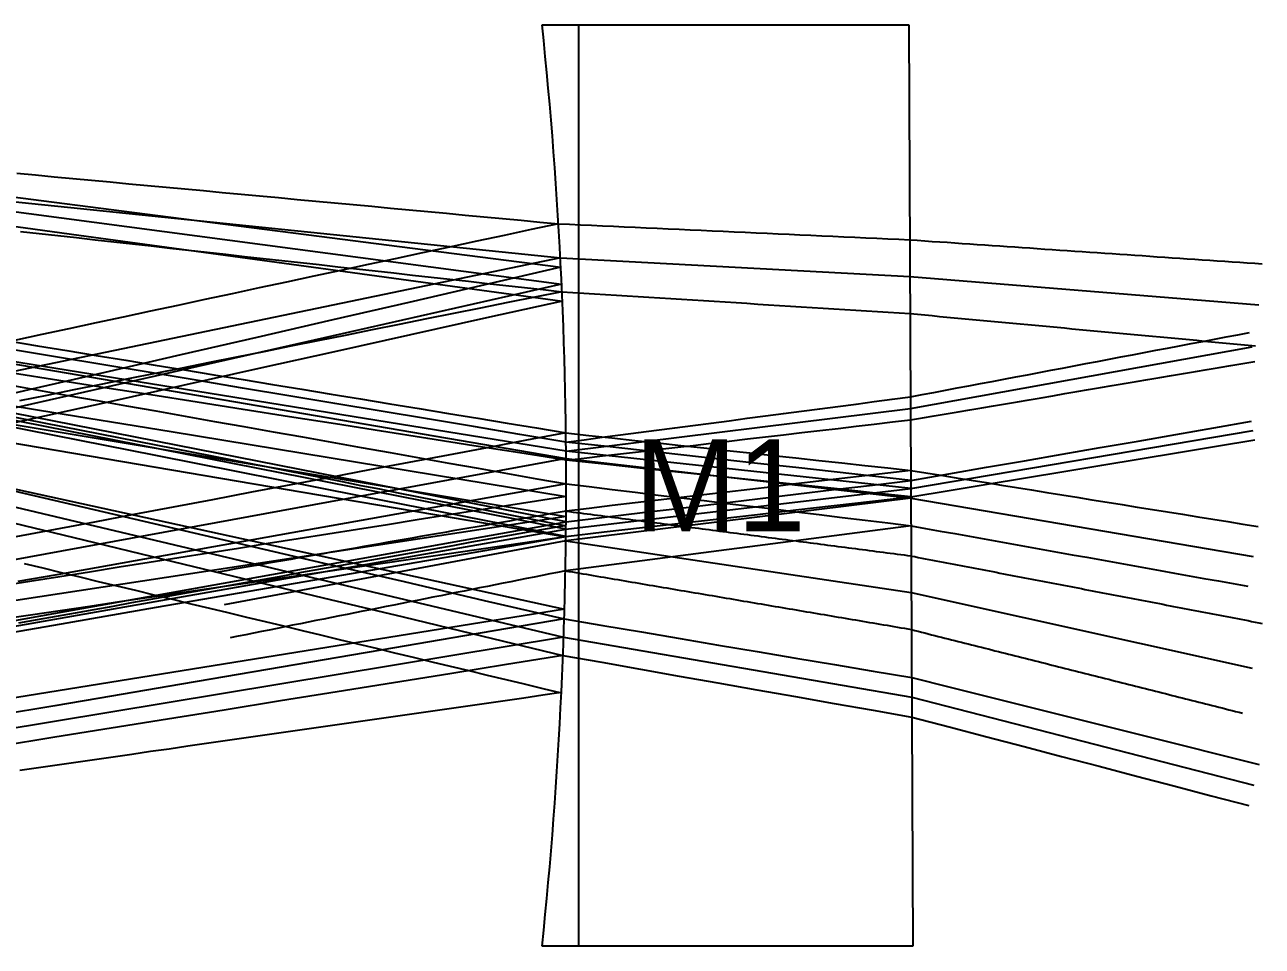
# Model space of a CAD drawing. Header units: millimetres. Extents: x -105 to 689, y -28 to 370.
# Drawn here: x 353.1 to 688.8, y -25 to 225 of the extents above; entities that cross this region are included whole.
import ezdxf

# ---------------------------------------------------------------- set-up
doc = ezdxf.new("R2010")
doc.units = ezdxf.units.MM
for name, color, linetype in [('main_beam', 255, 'Continuous'), ('main_beam_width', 255, 'Continuous'), ('Mirrors', 255, 'Continuous'), ('text', 255, 'Continuous')]:
    doc.layers.add(name, color=color, linetype=linetype)

msp = doc.modelspace()

# ---------------------------------------------------------------- linework, layer by layer
at = {"layer": 'main_beam'}
for p, q in [((-3.86, 221.25), (498.76, 154.61)), ((-3.06, 213.14), (498.41, 161.79)), ((-1.18, 193.21), (499.98, 107.35)), ((499.96, 109.3), (-0.94, 190.54)), ((499.94, 88.15), (-0.59, 186.64)), ((0.25, 177.18), (499.29, 58.81)), ((0.37, 175.78), (499.53, 66.42)), ((0.44, 174.98), (499.97, 91.55)), ((498.41, 161.79), (4.88, 59.14)), ((498.41, 161.79), (593.22, 156.65)), ((498.76, 154.61), (4.29, 42.55)), ((593.22, 156.65), (687.87, 149.01)), ((593.38, 120.91), (686.03, 137.56)), ((499.96, 109.3), (593.38, 120.91)), ((593.48, 99.14), (686.33, 114.88)), ((593.48, 99.14), (499.96, 109.3)), ((499.98, 107.35), (-0.09, 15.36)), ((499.98, 107.35), (593.49, 96.57)), ((499.94, 88.15), (593.48, 99.14)), ((593.49, 96.57), (499.91, 84.95)), ((593.49, 96.57), (686.28, 80.75)), ((499.97, 91.55), (-0.69, 15.16)), ((0, 0), (499.94, 88.15)), ((499.91, 84.95), (407.22, 67.57)), ((499.91, 84.95), (593.6, 70.93)), ((593.6, 70.93), (686.09, 50.4)), ((499.53, 66.42), (-4.97, -14.85)), ((499.29, 58.81), (-6.7, -25.04)), ((499.29, 58.81), (593.72, 42.52)), ((593.72, 42.52), (686.54, 18.71))]:
    msp.add_line(p, q, dxfattribs=at)
at = {"layer": 'main_beam_width'}
for points in [[(-4.12, 223.91), (17.73, 221.09), (39.59, 218.28), (61.44, 215.46), (83.3, 212.65), (105.15, 209.83), (127.01, 207.02), (148.86, 204.2), (170.72, 201.39), (192.57, 198.57), (214.43, 195.76), (236.28, 192.94), (258.14, 190.13), (279.99, 187.32), (301.85, 184.5), (323.7, 181.69), (345.56, 178.87), (367.41, 176.06), (389.27, 173.25), (411.12, 170.43), (432.98, 167.62), (454.83, 164.81), (476.68, 161.99), (498.54, 159.18)], [(-3.59, 218.59), (18.26, 215.61), (40.11, 212.63), (61.96, 209.65), (83.81, 206.67), (105.66, 203.69), (127.51, 200.71), (149.36, 197.73), (171.21, 194.75), (193.06, 191.77), (214.91, 188.79), (236.76, 185.81), (258.61, 182.83), (280.46, 179.85), (302.31, 176.87), (324.16, 173.89), (346.01, 170.9), (367.86, 167.92), (389.71, 164.94), (411.56, 161.96), (433.41, 158.98), (455.26, 156), (477.11, 153.02), (498.96, 150.03)], [(499.96, 90.13), (444.32, 101.06), (388.68, 112), (333.04, 122.94), (277.4, 133.88), (221.77, 144.83), (166.13, 155.79), (110.5, 166.75), (54.86, 177.71), (-0.77, 188.67)], [(351.02, 184.71), (356.08, 184.24), (361.15, 183.77), (366.21, 183.29), (371.28, 182.82), (376.34, 182.35), (381.41, 181.87), (386.47, 181.4), (391.54, 180.93), (396.6, 180.46), (401.67, 179.98), (406.73, 179.51), (411.8, 179.04), (416.86, 178.56), (421.93, 178.09), (426.99, 177.62), (432.06, 177.15), (437.12, 176.67), (442.19, 176.2), (447.25, 175.73), (452.31, 175.25), (457.38, 174.78), (462.44, 174.31), (467.51, 173.84), (472.57, 173.36), (477.64, 172.89), (482.7, 172.42), (487.77, 171.95), (492.83, 171.47), (497.9, 171)], [(499.92, 86.18), (444.33, 97.13), (388.74, 108.08), (333.15, 119.02), (277.56, 129.96), (221.97, 140.9), (166.38, 151.83), (110.78, 162.76), (55.19, 173.68), (-0.41, 184.6)], [(-0.02, 180.25), (21.69, 175.18), (43.41, 170.12), (65.13, 165.05), (86.84, 159.99), (108.56, 154.92), (130.27, 149.86), (151.99, 144.79), (173.71, 139.73), (195.42, 134.66), (217.14, 129.6), (238.86, 124.53), (260.57, 119.47), (282.29, 114.4), (304, 109.34), (325.72, 104.27), (347.44, 99.21), (369.15, 94.14), (390.87, 89.08), (412.59, 84.01), (434.3, 78.95), (456.02, 73.89), (477.74, 68.82), (499.45, 63.76)], [(0.09, 179.01), (35.79, 173.16), (71.5, 167.3), (107.21, 161.44), (142.92, 155.59), (178.62, 149.73), (214.33, 143.88), (250.04, 138.02), (285.75, 132.17), (321.46, 126.31), (357.16, 120.45), (392.87, 114.6), (428.58, 108.74), (464.29, 102.89), (500, 97.03)], [(0.51, 174.09), (22.19, 168.87), (43.87, 163.64), (65.55, 158.41), (87.23, 153.19), (108.9, 147.96), (130.58, 142.73), (152.26, 137.5), (173.94, 132.28), (195.62, 127.05), (217.3, 121.82), (238.97, 116.59), (260.65, 111.36), (282.33, 106.14), (304.01, 100.91), (325.69, 95.68), (347.37, 90.45), (369.04, 85.22), (390.72, 79.99), (412.4, 74.77), (434.08, 69.54), (455.76, 64.31), (477.43, 59.08), (499.11, 53.85)], [(0.78, 170.95), (36.43, 164.89), (72.09, 158.82), (107.74, 152.76), (143.39, 146.7), (179.04, 140.64), (214.7, 134.57), (250.35, 128.51), (286, 122.45), (321.66, 116.39), (357.31, 110.32), (392.96, 104.26), (428.61, 98.2), (464.27, 92.13), (499.92, 86.07)], [(497.9, 171.01), (490.52, 169.43), (483.14, 167.84), (475.77, 166.26), (468.39, 164.68), (461.02, 163.09), (453.64, 161.51), (446.26, 159.92), (438.89, 158.34), (431.51, 156.76), (424.13, 155.17), (416.76, 153.59), (409.38, 152.01), (402, 150.42), (394.63, 148.84), (387.25, 147.26), (379.88, 145.67), (372.5, 144.09), (365.12, 142.5), (357.75, 140.92), (350.37, 139.34)], [(351.96, 168.93), (357.02, 168.37), (362.09, 167.8), (367.15, 167.24), (372.22, 166.67), (377.28, 166.11), (382.35, 165.54), (387.41, 164.98), (392.48, 164.41), (397.54, 163.85), (402.61, 163.29), (407.67, 162.72), (412.74, 162.16), (417.81, 161.59), (422.87, 161.03), (427.94, 160.46), (433, 159.9), (438.07, 159.33), (443.13, 158.77), (448.2, 158.2), (453.26, 157.64), (458.33, 157.07), (463.39, 156.51), (468.46, 155.95), (473.52, 155.38), (478.59, 154.82), (483.65, 154.25), (488.72, 153.69), (493.78, 153.12), (498.85, 152.56)], [(497.9, 171), (500.88, 170.87), (503.85, 170.73), (506.83, 170.59), (509.81, 170.46), (512.79, 170.32), (515.76, 170.19), (518.74, 170.05), (521.72, 169.92), (524.7, 169.78), (527.67, 169.64), (530.65, 169.51), (533.63, 169.37), (536.61, 169.24), (539.58, 169.1), (542.56, 168.96), (545.54, 168.83), (548.52, 168.69), (551.49, 168.56), (554.47, 168.42), (557.45, 168.28), (560.43, 168.15), (563.4, 168.01), (566.38, 167.88), (569.36, 167.74), (572.34, 167.61), (575.32, 167.47), (578.29, 167.33), (581.27, 167.2), (584.25, 167.06), (587.23, 166.93), (590.2, 166.79), (593.18, 166.65)], [(593.18, 166.65), (595.21, 166.51), (597.25, 166.37), (599.28, 166.23), (601.32, 166.09), (603.35, 165.96), (605.38, 165.82), (607.42, 165.68), (609.45, 165.54), (611.49, 165.4), (613.52, 165.26), (615.55, 165.12), (617.59, 164.98), (619.62, 164.85), (621.65, 164.71), (623.69, 164.57), (625.72, 164.43), (627.76, 164.29), (629.79, 164.15), (631.82, 164.01), (633.86, 163.87), (635.89, 163.74), (637.92, 163.6), (639.96, 163.46), (641.99, 163.32), (644.03, 163.18), (646.06, 163.04), (648.09, 162.9), (650.13, 162.76), (652.16, 162.63), (654.2, 162.49), (656.23, 162.35), (658.26, 162.21), (660.3, 162.07), (662.33, 161.93), (664.36, 161.79), (666.4, 161.65), (668.43, 161.52), (670.47, 161.38), (672.5, 161.24), (674.53, 161.1), (676.57, 160.96), (678.6, 160.82), (680.64, 160.68), (682.67, 160.54), (684.7, 160.4), (686.74, 160.27), (688.77, 160.13)], [(498.54, 159.18), (477.92, 154.43), (457.3, 149.67), (436.69, 144.92), (416.07, 140.16), (395.45, 135.41), (374.83, 130.65), (354.22, 125.9), (333.6, 121.14)], [(498.85, 152.57), (491.49, 151.09), (484.14, 149.61), (476.78, 148.13), (469.43, 146.65), (462.07, 145.17), (454.72, 143.69), (447.36, 142.21), (440.01, 140.72), (432.66, 139.24), (425.3, 137.76), (417.95, 136.28), (410.59, 134.8), (403.24, 133.32), (395.88, 131.84), (388.53, 130.36), (381.17, 128.88), (373.82, 127.4), (366.46, 125.92), (359.11, 124.44), (351.75, 122.96)], [(498.85, 152.56), (501.8, 152.38), (504.75, 152.19), (507.7, 152), (510.65, 151.82), (513.6, 151.63), (516.55, 151.45), (519.5, 151.26), (522.45, 151.08), (525.4, 150.89), (528.35, 150.71), (531.31, 150.52), (534.26, 150.34), (537.21, 150.15), (540.16, 149.97), (543.11, 149.78), (546.06, 149.59), (549.01, 149.41), (551.96, 149.22), (554.91, 149.04), (557.86, 148.85), (560.81, 148.67), (563.76, 148.48), (566.71, 148.3), (569.66, 148.11), (572.61, 147.93), (575.56, 147.74), (578.52, 147.56), (581.47, 147.37), (584.42, 147.19), (587.37, 147), (590.32, 146.81), (593.27, 146.63)], [(498.96, 150.04), (478.37, 145.45), (457.78, 140.87), (437.19, 136.29), (416.61, 131.7), (396.02, 127.12), (375.43, 122.54), (354.84, 117.95), (334.26, 113.37)], [(593.27, 146.62), (595.26, 146.44), (597.26, 146.25), (599.25, 146.07), (601.24, 145.88), (603.24, 145.69), (605.23, 145.51), (607.22, 145.32), (609.22, 145.14), (611.21, 144.95), (613.21, 144.76), (615.2, 144.58), (617.19, 144.39), (619.19, 144.21), (621.18, 144.02), (623.17, 143.83), (625.17, 143.65), (627.16, 143.46), (629.16, 143.28), (631.15, 143.09), (633.14, 142.9), (635.14, 142.72), (637.13, 142.53), (639.12, 142.35), (641.12, 142.16), (643.11, 141.97), (645.11, 141.79), (647.1, 141.6), (649.09, 141.42), (651.09, 141.23), (653.08, 141.04), (655.07, 140.86), (657.07, 140.67), (659.06, 140.49), (661.06, 140.3), (663.05, 140.11), (665.04, 139.93), (667.04, 139.74), (669.03, 139.56), (671.02, 139.37), (673.02, 139.18), (675.01, 139), (677.01, 138.81), (679, 138.63), (680.99, 138.44), (682.99, 138.25), (684.98, 138.07), (686.97, 137.88)], [(593.37, 124.03), (596.54, 124.63), (599.71, 125.23), (602.88, 125.83), (606.05, 126.44), (609.22, 127.04), (612.39, 127.64), (615.56, 128.24), (618.73, 128.85), (621.91, 129.45), (625.08, 130.05), (628.25, 130.65), (631.42, 131.26), (634.59, 131.86), (637.76, 132.46), (640.93, 133.06), (644.1, 133.67), (647.27, 134.27), (650.44, 134.87), (653.61, 135.47), (656.79, 136.08), (659.96, 136.68), (663.13, 137.28), (666.3, 137.88), (669.47, 138.49), (672.64, 139.09), (675.81, 139.69), (678.98, 140.3), (682.15, 140.9), (685.32, 141.5)], [(348.69, 139.22), (356.65, 137.91), (364.6, 136.59), (372.56, 135.28), (380.52, 133.97), (388.48, 132.65), (396.44, 131.34), (404.4, 130.03), (412.36, 128.72), (420.32, 127.4), (428.28, 126.09), (436.24, 124.78), (444.2, 123.46), (452.16, 122.15), (460.12, 120.84), (468.08, 119.53), (476.04, 118.21), (484, 116.9), (491.96, 115.59), (499.92, 114.27)], [(499.94, 111.77), (487.41, 113.86), (474.87, 115.96), (462.34, 118.05), (449.81, 120.15), (437.27, 122.24), (424.74, 124.34), (412.21, 126.43), (399.67, 128.53), (387.14, 130.62), (374.61, 132.72), (362.07, 134.82), (349.54, 136.91)], [(593.39, 117.81), (596.61, 118.35), (599.83, 118.9), (603.05, 119.44), (606.27, 119.99), (609.49, 120.53), (612.71, 121.08), (615.93, 121.63), (619.14, 122.17), (622.36, 122.72), (625.58, 123.26), (628.8, 123.81), (632.02, 124.35), (635.24, 124.9), (638.46, 125.45), (641.68, 125.99), (644.89, 126.54), (648.11, 127.08), (651.33, 127.63), (654.55, 128.17), (657.77, 128.72), (660.99, 129.26), (664.21, 129.81), (667.43, 130.36), (670.64, 130.9), (673.86, 131.45), (677.08, 131.99), (680.3, 132.54), (683.52, 133.08), (686.74, 133.63)], [(499.98, 106.83), (487.47, 108.8), (474.96, 110.77), (462.45, 112.73), (449.93, 114.7), (437.42, 116.67), (424.91, 118.64), (412.4, 120.6), (399.89, 122.57), (387.38, 124.54), (374.87, 126.5), (362.35, 128.47), (349.84, 130.44)], [(348.95, 127.26), (356.9, 125.85), (364.85, 124.44), (372.8, 123.02), (380.75, 121.61), (388.7, 120.2), (396.65, 118.79), (404.6, 117.37), (412.55, 115.96), (420.5, 114.55), (428.45, 113.14), (436.4, 111.72), (444.35, 110.31), (452.3, 108.9), (460.25, 107.48), (468.2, 106.07), (476.15, 104.66), (484.1, 103.25), (492.05, 101.83), (500, 100.42)], [(499.94, 111.77), (504.86, 112.41), (509.78, 113.06), (514.69, 113.7), (519.61, 114.35), (524.53, 114.99), (529.44, 115.64), (534.36, 116.28), (539.28, 116.93), (544.2, 117.57), (549.11, 118.22), (554.03, 118.86), (558.95, 119.51), (563.86, 120.15), (568.78, 120.8), (573.7, 121.44), (578.62, 122.09), (583.53, 122.73), (588.45, 123.38), (593.37, 124.02)], [(348.24, 118.98), (353.3, 117.99), (358.35, 116.99), (363.41, 115.99), (368.47, 114.99), (373.52, 113.99), (378.58, 113), (383.64, 112), (388.7, 111), (393.75, 110), (398.81, 109.01), (403.87, 108.01), (408.92, 107.01), (413.98, 106.01), (419.04, 105.01), (424.09, 104.02), (429.15, 103.02), (434.21, 102.02), (439.27, 101.02), (444.32, 100.02), (449.38, 99.03), (454.44, 98.03), (459.49, 97.03), (464.55, 96.03), (469.61, 95.04), (474.66, 94.04), (479.72, 93.04), (484.78, 92.04), (489.84, 91.04), (494.89, 90.05), (499.95, 89.05)], [(499.98, 106.83), (504.9, 107.41), (509.81, 107.99), (514.73, 108.56), (519.65, 109.14), (524.56, 109.72), (529.48, 110.3), (534.4, 110.87), (539.31, 111.45), (544.23, 112.03), (549.15, 112.61), (554.06, 113.18), (558.98, 113.76), (563.9, 114.34), (568.81, 114.92), (573.73, 115.49), (578.64, 116.07), (583.56, 116.65), (588.48, 117.23), (593.39, 117.8)], [(499.92, 114.28), (489.26, 112.26), (478.61, 110.24), (467.95, 108.22), (457.3, 106.2), (446.64, 104.19), (435.99, 102.17), (425.34, 100.15), (414.68, 98.13), (404.03, 96.11), (393.37, 94.09), (382.72, 92.07), (372.06, 90.05), (361.41, 88.03), (350.76, 86.02)], [(499.92, 114.27), (506.15, 113.59), (512.39, 112.91), (518.62, 112.23), (524.86, 111.55), (531.09, 110.87), (537.33, 110.19), (543.57, 109.51), (549.8, 108.83), (556.04, 108.15), (562.27, 107.47), (568.51, 106.79), (574.75, 106.11), (580.98, 105.43), (587.22, 104.75), (593.45, 104.06)], [(593.47, 101.36), (603.74, 103.14), (614.01, 104.92), (624.28, 106.7), (634.55, 108.49), (644.82, 110.27), (655.09, 112.05), (665.36, 113.83), (675.63, 115.62), (685.9, 117.4)], [(593.47, 101.36), (583.07, 102.51), (572.68, 103.67), (562.29, 104.83), (551.9, 105.98), (541.51, 107.14), (531.12, 108.3), (520.73, 109.45), (510.33, 110.61), (499.94, 111.77)], [(593.49, 96.92), (603.85, 98.64), (614.21, 100.36), (624.57, 102.07), (634.94, 103.79), (645.3, 105.51), (655.66, 107.22), (666.03, 108.94), (676.39, 110.65), (686.75, 112.37)], [(593.49, 96.92), (583.1, 98.02), (572.71, 99.13), (562.32, 100.23), (551.93, 101.33), (541.54, 102.43), (531.15, 103.53), (520.76, 104.63), (510.37, 105.73), (499.98, 106.83)], [(593.45, 104.06), (587.22, 103.33), (580.99, 102.59), (574.76, 101.86), (568.53, 101.12), (562.3, 100.39), (556.06, 99.65), (549.83, 98.92), (543.6, 98.18), (537.37, 97.45), (531.14, 96.71), (524.91, 95.98), (518.67, 95.24), (512.44, 94.51), (506.21, 93.77), (499.98, 93.04)], [(593.45, 104.06), (597.55, 103.4), (601.65, 102.74), (605.74, 102.08), (609.84, 101.41), (613.93, 100.75), (618.03, 100.09), (622.12, 99.43), (626.22, 98.77), (630.32, 98.11), (634.41, 97.45), (638.51, 96.79), (642.6, 96.13), (646.7, 95.47), (650.8, 94.8), (654.89, 94.14), (658.99, 93.48), (663.08, 92.82), (667.18, 92.16), (671.27, 91.5), (675.37, 90.84), (679.47, 90.18), (683.56, 89.52), (687.66, 88.86)], [(499.96, 90.13), (510.35, 91.38), (520.74, 92.62), (531.13, 93.87), (541.52, 95.12), (551.91, 96.37), (562.3, 97.61), (572.69, 98.86), (583.08, 100.11), (593.47, 101.36)], [(500, 100.43), (489.38, 98.53), (478.75, 96.64), (468.13, 94.74), (457.5, 92.85), (446.88, 90.95), (436.25, 89.05), (425.63, 87.16), (415, 85.26), (404.38, 83.37), (393.76, 81.47), (383.13, 79.58), (372.51, 77.68), (361.88, 75.78), (351.26, 73.89)], [(500, 100.42), (506.23, 99.67), (512.47, 98.91), (518.7, 98.15), (524.94, 97.39), (531.17, 96.64), (537.41, 95.88), (543.64, 95.12), (549.88, 94.37), (556.11, 93.61), (562.35, 92.85), (568.58, 92.09), (574.82, 91.34), (581.05, 90.58), (587.28, 89.82), (593.52, 89.07)], [(500, 97.04), (491.92, 95.75), (483.83, 94.47), (475.75, 93.19), (467.67, 91.9), (459.59, 90.62), (451.51, 89.33), (443.43, 88.05), (435.35, 86.76), (427.27, 85.48), (419.18, 84.2), (411.1, 82.91), (403.02, 81.63), (394.94, 80.34), (386.86, 79.06), (378.78, 77.78), (370.7, 76.49), (362.62, 75.21), (354.54, 73.92), (346.45, 72.64)], [(499.92, 86.18), (510.32, 87.37), (520.71, 88.57), (531.11, 89.76), (541.5, 90.96), (551.9, 92.15), (562.3, 93.34), (572.69, 94.54), (583.09, 95.73), (593.49, 96.92)], [(499.98, 93.02), (497.78, 92.64), (495.59, 92.25), (493.39, 91.87), (491.2, 91.48), (489, 91.1), (486.8, 90.71), (484.61, 90.33), (482.41, 89.94), (480.22, 89.56), (478.02, 89.17), (475.82, 88.79), (473.63, 88.41), (471.43, 88.02), (469.24, 87.64), (467.04, 87.25), (464.84, 86.87), (462.65, 86.48), (460.45, 86.1), (458.26, 85.71), (456.06, 85.33), (453.86, 84.94), (451.67, 84.56), (449.47, 84.17), (447.28, 83.79), (445.08, 83.4), (442.88, 83.02), (440.69, 82.64), (438.49, 82.25), (436.3, 81.87), (434.1, 81.48), (431.9, 81.1), (429.71, 80.71), (427.51, 80.33), (425.32, 79.94), (423.12, 79.56), (420.92, 79.17), (418.73, 78.79), (416.53, 78.4), (414.33, 78.02), (412.14, 77.63), (409.94, 77.25), (407.75, 76.87), (405.55, 76.48)], [(499.98, 93.03), (500.92, 92.9), (501.87, 92.78), (502.82, 92.66), (503.76, 92.54), (504.71, 92.41), (505.65, 92.29), (506.6, 92.17), (507.54, 92.05), (508.49, 91.92), (509.43, 91.8), (510.38, 91.68), (511.32, 91.56), (512.27, 91.43), (513.21, 91.31), (514.16, 91.19), (515.1, 91.06), (516.05, 90.94), (516.99, 90.82), (517.94, 90.7), (518.88, 90.57), (519.83, 90.45), (520.77, 90.33), (521.72, 90.21), (522.66, 90.08), (523.61, 89.96), (524.56, 89.84), (525.5, 89.72), (526.45, 89.59), (527.39, 89.47), (528.34, 89.35), (529.28, 89.22), (530.23, 89.1), (531.17, 88.98), (532.12, 88.86), (533.06, 88.73), (534.01, 88.61), (534.95, 88.49), (535.9, 88.37), (536.84, 88.24), (537.79, 88.12), (538.73, 88), (539.68, 87.88), (540.62, 87.75), (541.57, 87.63), (542.51, 87.51), (543.46, 87.38), (544.4, 87.26), (545.35, 87.14), (546.29, 87.02), (547.24, 86.89), (548.19, 86.77), (549.13, 86.65), (550.08, 86.53), (551.02, 86.4), (551.97, 86.28), (552.91, 86.16), (553.86, 86.04), (554.8, 85.91), (555.75, 85.79), (556.69, 85.67), (557.64, 85.55), (558.58, 85.42), (559.53, 85.3), (560.47, 85.18), (561.42, 85.05), (562.36, 84.93), (563.31, 84.81), (564.25, 84.69), (565.2, 84.56), (566.14, 84.44), (567.09, 84.32), (568.03, 84.2), (568.98, 84.07), (569.93, 83.95), (570.87, 83.83), (571.82, 83.71), (572.76, 83.58), (573.71, 83.46), (574.65, 83.34), (575.6, 83.21), (576.54, 83.09), (577.49, 82.97), (578.43, 82.85), (579.38, 82.72), (580.32, 82.6), (581.27, 82.48), (582.21, 82.36), (583.16, 82.23), (584.1, 82.11), (585.05, 81.99), (585.99, 81.87), (586.94, 81.74), (587.88, 81.62), (588.83, 81.5), (589.77, 81.37), (590.72, 81.25), (591.66, 81.13), (592.61, 81.01), (593.56, 80.88)], [(-0.16, 0.89), (27.64, 5.79), (55.43, 10.71), (83.22, 15.63), (111.01, 20.57), (138.79, 25.51), (166.58, 30.46), (194.37, 35.41), (222.15, 40.37), (249.93, 45.33), (277.71, 50.3), (305.5, 55.27), (333.28, 60.25), (361.06, 65.22), (388.84, 70.2), (416.62, 75.18), (444.4, 80.16), (472.18, 85.14), (499.96, 90.13)], [(499.95, 89.13), (494.83, 88.22), (489.71, 87.3), (484.58, 86.39), (479.46, 85.47), (474.34, 84.56), (469.22, 83.64), (464.1, 82.73), (458.97, 81.82), (453.85, 80.9), (448.73, 79.99), (443.61, 79.07), (438.49, 78.16), (433.36, 77.24), (428.24, 76.33), (423.12, 75.42), (418, 74.5), (412.87, 73.59), (407.75, 72.67), (402.63, 71.76), (397.51, 70.84), (392.39, 69.93), (387.26, 69.02), (382.14, 68.1), (377.02, 67.19), (371.9, 66.27), (366.78, 65.36), (361.65, 64.44), (356.53, 63.53), (351.41, 62.62)], [(593.52, 89.07), (587.27, 88.25), (581.02, 87.44), (574.77, 86.62), (568.52, 85.81), (562.27, 84.99), (556.02, 84.18), (549.77, 83.37), (543.52, 82.55), (537.27, 81.74), (531.02, 80.92), (524.77, 80.11), (518.53, 79.29), (512.28, 78.48), (506.03, 77.67), (499.78, 76.85)], [(593.52, 89.06), (597.49, 88.35), (601.47, 87.63), (605.44, 86.92), (609.41, 86.21), (613.38, 85.49), (617.36, 84.78), (621.33, 84.07), (625.3, 83.35), (629.28, 82.64), (633.25, 81.92), (637.22, 81.21), (641.19, 80.5), (645.17, 79.78), (649.14, 79.07), (653.11, 78.36), (657.09, 77.64), (661.06, 76.93), (665.03, 76.22), (669, 75.5), (672.98, 74.79), (676.95, 74.08), (680.92, 73.36), (684.9, 72.65)], [(0.16, -0.89), (27.91, 4), (55.67, 8.88), (83.43, 13.75), (111.19, 18.61), (138.95, 23.47), (166.71, 28.31), (194.48, 33.15), (222.24, 37.99), (250.01, 42.82), (277.77, 47.65), (305.54, 52.47), (333.31, 57.29), (361.08, 62.11), (388.84, 66.93), (416.61, 71.74), (444.38, 76.56), (472.15, 81.37), (499.92, 86.18)], [(499.92, 86.08), (491.85, 84.9), (483.78, 83.72), (475.71, 82.54), (467.64, 81.35), (459.58, 80.17), (451.51, 78.99), (443.44, 77.81), (435.37, 76.63), (427.3, 75.45), (419.23, 74.27), (411.16, 73.09), (403.09, 71.91), (395.03, 70.73), (386.96, 69.55), (378.89, 68.37), (370.82, 67.19), (362.75, 66.01), (354.68, 64.83), (346.61, 63.65)], [(593.56, 80.85), (594.52, 80.67), (595.48, 80.48), (596.44, 80.3), (597.4, 80.11), (598.36, 79.93), (599.33, 79.74), (600.29, 79.56), (601.25, 79.37), (602.21, 79.19), (603.17, 79), (604.14, 78.82), (605.1, 78.63), (606.06, 78.45), (607.02, 78.26), (607.98, 78.08), (608.95, 77.89), (609.91, 77.71), (610.87, 77.53), (611.83, 77.34), (612.79, 77.16), (613.76, 76.97), (614.72, 76.79), (615.68, 76.6), (616.64, 76.42), (617.6, 76.23), (618.57, 76.05), (619.53, 75.86), (620.49, 75.68), (621.45, 75.49), (622.41, 75.31), (623.37, 75.12), (624.34, 74.94), (625.3, 74.76), (626.26, 74.57), (627.22, 74.39), (628.18, 74.2), (629.15, 74.02), (630.11, 73.83), (631.07, 73.65), (632.03, 73.46), (632.99, 73.28), (633.96, 73.09), (634.92, 72.91), (635.88, 72.72), (636.84, 72.54), (637.8, 72.35), (638.77, 72.17), (639.73, 71.99), (640.69, 71.8), (641.65, 71.62), (642.61, 71.43), (643.58, 71.25), (644.54, 71.06), (645.5, 70.88), (646.46, 70.69), (647.42, 70.51), (648.38, 70.32), (649.35, 70.14), (650.31, 69.95), (651.27, 69.77), (652.23, 69.58), (653.19, 69.4), (654.16, 69.22), (655.12, 69.03), (656.08, 68.85), (657.04, 68.66), (658, 68.48), (658.97, 68.29), (659.93, 68.11), (660.89, 67.92), (661.85, 67.74), (662.81, 67.55), (663.78, 67.37), (664.74, 67.18), (665.7, 67), (666.66, 66.81), (667.62, 66.63), (668.58, 66.45), (669.55, 66.26), (670.51, 66.08), (671.47, 65.89), (672.43, 65.71), (673.39, 65.52), (674.36, 65.34), (675.32, 65.15), (676.28, 64.97), (677.24, 64.78), (678.2, 64.6), (679.17, 64.41), (680.13, 64.23), (681.09, 64.04), (682.05, 63.86), (683.01, 63.68), (683.98, 63.49), (684.94, 63.31), (685.9, 63.12), (686.86, 62.94), (687.82, 62.75), (688.79, 62.57)], [(353.01, 78.81), (358.03, 77.6), (363.06, 76.39), (368.08, 75.18), (373.1, 73.97), (378.13, 72.76), (383.15, 71.55), (388.17, 70.34), (393.19, 69.13), (398.22, 67.91), (403.24, 66.7), (408.26, 65.49), (413.29, 64.28), (418.31, 63.07), (423.33, 61.86), (428.36, 60.65), (433.38, 59.44), (438.4, 58.23), (443.42, 57.02), (448.45, 55.8), (453.47, 54.59), (458.49, 53.38), (463.52, 52.17), (468.54, 50.96), (473.56, 49.75), (478.59, 48.54), (483.61, 47.33), (488.63, 46.12), (493.66, 44.91), (498.68, 43.7)], [(499.78, 76.84), (497.66, 76.41), (495.55, 75.99), (493.44, 75.57), (491.32, 75.15), (489.21, 74.72), (487.1, 74.3), (484.98, 73.88), (482.87, 73.45), (480.75, 73.03), (478.64, 72.61), (476.53, 72.19), (474.41, 71.76), (472.3, 71.34), (470.19, 70.92), (468.07, 70.49), (465.96, 70.07), (463.85, 69.65), (461.73, 69.23), (459.62, 68.8), (457.51, 68.38), (455.39, 67.96), (453.28, 67.54), (451.16, 67.11), (449.05, 66.69), (446.94, 66.27), (444.82, 65.84), (442.71, 65.42), (440.6, 65), (438.48, 64.58), (436.37, 64.15), (434.26, 63.73), (432.14, 63.31), (430.03, 62.88), (427.92, 62.46), (425.8, 62.04), (423.69, 61.62), (421.58, 61.19), (419.46, 60.77), (417.35, 60.35), (415.23, 59.93), (413.12, 59.5), (411.01, 59.08), (408.89, 58.66)], [(499.78, 76.84), (500.72, 76.68), (501.67, 76.52), (502.62, 76.36), (503.57, 76.2), (504.52, 76.04), (505.47, 75.88), (506.41, 75.72), (507.36, 75.56), (508.31, 75.4), (509.26, 75.24), (510.21, 75.07), (511.15, 74.91), (512.1, 74.75), (513.05, 74.59), (514, 74.43), (514.95, 74.27), (515.89, 74.11), (516.84, 73.95), (517.79, 73.79), (518.74, 73.63), (519.69, 73.47), (520.64, 73.3), (521.58, 73.14), (522.53, 72.98), (523.48, 72.82), (524.43, 72.66), (525.38, 72.5), (526.32, 72.34), (527.27, 72.18), (528.22, 72.02), (529.17, 71.86), (530.12, 71.69), (531.07, 71.53), (532.01, 71.37), (532.96, 71.21), (533.91, 71.05), (534.86, 70.89), (535.81, 70.73), (536.75, 70.57), (537.7, 70.41), (538.65, 70.25), (539.6, 70.09), (540.55, 69.92), (541.49, 69.76), (542.44, 69.6), (543.39, 69.44), (544.34, 69.28), (545.29, 69.12), (546.24, 68.96), (547.18, 68.8), (548.13, 68.64), (549.08, 68.48), (550.03, 68.32), (550.98, 68.15), (551.92, 67.99), (552.87, 67.83), (553.82, 67.67), (554.77, 67.51), (555.72, 67.35), (556.66, 67.19), (557.61, 67.03), (558.56, 66.87), (559.51, 66.71), (560.46, 66.54), (561.41, 66.38), (562.35, 66.22), (563.3, 66.06), (564.25, 65.9), (565.2, 65.74), (566.15, 65.58), (567.09, 65.42), (568.04, 65.26), (568.99, 65.1), (569.94, 64.94), (570.89, 64.77), (571.84, 64.61), (572.78, 64.45), (573.73, 64.29), (574.68, 64.13), (575.63, 63.97), (576.58, 63.81), (577.52, 63.65), (578.47, 63.49), (579.42, 63.33), (580.37, 63.17), (581.32, 63), (582.26, 62.84), (583.21, 62.68), (584.16, 62.52), (585.11, 62.36), (586.06, 62.2), (587.01, 62.04), (587.95, 61.88), (588.9, 61.72), (589.85, 61.56), (590.8, 61.39), (591.75, 61.23), (592.69, 61.07), (593.64, 60.91)], [(499.45, 63.76), (484.1, 61.15), (468.75, 58.53), (453.4, 55.92), (438.05, 53.3), (422.7, 50.69), (407.35, 48.08), (392, 45.46), (376.65, 42.85), (361.3, 40.23), (345.95, 37.62)], [(499.45, 63.76), (509.92, 61.99), (520.4, 60.23), (530.87, 58.47), (541.34, 56.7), (551.81, 54.94), (562.28, 53.17), (572.76, 51.41), (583.23, 49.64), (593.7, 47.88)], [(593.64, 60.88), (594.55, 60.65), (595.46, 60.42), (596.36, 60.19), (597.27, 59.96), (598.18, 59.73), (599.08, 59.5), (599.99, 59.28), (600.89, 59.05), (601.8, 58.82), (602.71, 58.59), (603.61, 58.36), (604.52, 58.13), (605.43, 57.9), (606.33, 57.68), (607.24, 57.45), (608.15, 57.22), (609.05, 56.99), (609.96, 56.76), (610.87, 56.53), (611.77, 56.3), (612.68, 56.07), (613.59, 55.85), (614.49, 55.62), (615.4, 55.39), (616.3, 55.16), (617.21, 54.93), (618.12, 54.7), (619.02, 54.47), (619.93, 54.25), (620.84, 54.02), (621.74, 53.79), (622.65, 53.56), (623.56, 53.33), (624.46, 53.1), (625.37, 52.87), (626.28, 52.64), (627.18, 52.42), (628.09, 52.19), (629, 51.96), (629.9, 51.73), (630.81, 51.5), (631.72, 51.27), (632.62, 51.04), (633.53, 50.82), (634.43, 50.59), (635.34, 50.36), (636.25, 50.13), (637.15, 49.9), (638.06, 49.67), (638.97, 49.44), (639.87, 49.21), (640.78, 48.99), (641.69, 48.76), (642.59, 48.53), (643.5, 48.3), (644.41, 48.07), (645.31, 47.84), (646.22, 47.61), (647.13, 47.39), (648.03, 47.16), (648.94, 46.93), (649.85, 46.7), (650.75, 46.47), (651.66, 46.24), (652.56, 46.01), (653.47, 45.78), (654.38, 45.56), (655.28, 45.33), (656.19, 45.1), (657.1, 44.87), (658, 44.64), (658.91, 44.41), (659.82, 44.18), (660.72, 43.95), (661.63, 43.73), (662.54, 43.5), (663.44, 43.27), (664.35, 43.04), (665.26, 42.81), (666.16, 42.58), (667.07, 42.35), (667.98, 42.13), (668.88, 41.9), (669.79, 41.67), (670.69, 41.44), (671.6, 41.21), (672.51, 40.98), (673.41, 40.75), (674.32, 40.52), (675.23, 40.3), (676.13, 40.07), (677.04, 39.84), (677.95, 39.61), (678.85, 39.38), (679.76, 39.15), (680.67, 38.92), (681.57, 38.7), (682.48, 38.47), (683.39, 38.24)], [(499.11, 53.86), (483.8, 51.39), (468.48, 48.92), (453.17, 46.45), (437.85, 43.99), (422.54, 41.52), (407.22, 39.05), (391.91, 36.58), (376.59, 34.12), (361.28, 31.65), (345.96, 29.18)], [(499.11, 53.85), (509.63, 52), (520.14, 50.14), (530.66, 48.29), (541.17, 46.43), (551.69, 44.57), (562.2, 42.72), (572.72, 40.86), (583.23, 39.01), (593.75, 37.15)], [(593.7, 47.88), (604.17, 45.25), (614.65, 42.63), (625.12, 40.01), (635.6, 37.39), (646.07, 34.76), (656.55, 32.14), (667.02, 29.52), (677.49, 26.9), (687.97, 24.27)], [(498.68, 43.78), (493.62, 43.05), (488.55, 42.32), (483.49, 41.59), (478.42, 40.86), (473.35, 40.13), (468.29, 39.41), (463.22, 38.68), (458.16, 37.95), (453.09, 37.22), (448.03, 36.49), (442.96, 35.77), (437.9, 35.04), (432.83, 34.31), (427.77, 33.58), (422.7, 32.85), (417.63, 32.13), (412.57, 31.4), (407.5, 30.67), (402.44, 29.94), (397.37, 29.21), (392.31, 28.48), (387.24, 27.76), (382.18, 27.03), (377.11, 26.3), (372.04, 25.57), (366.98, 24.84), (361.91, 24.12), (356.85, 23.39), (351.78, 22.66)], [(593.75, 37.15), (603.9, 34.48), (614.05, 31.81), (624.2, 29.15), (634.35, 26.48), (644.51, 23.82), (654.66, 21.15), (664.81, 18.48), (674.96, 15.82), (685.12, 13.15)]]:
    msp.add_lwpolyline(points, dxfattribs=at)
at = {"layer": 'Mirrors'}
for p, q in [((493.47, 225), (592.93, 225)), ((503.47, -25), (503.47, 225)), ((592.93, 225), (594.02, -25)), ((594.02, -25), (493.47, -25))]:
    msp.add_line(p, q, dxfattribs=at)
msp.add_lwpolyline([(493.47, -25), (493.92, -20.69), (494.34, -16.38), (494.76, -12.07), (495.15, -7.76), (495.53, -3.45), (495.9, 0.86), (496.25, 5.17), (496.58, 9.48), (496.9, 13.79), (497.2, 18.1), (497.49, 22.41), (497.76, 26.72), (498.02, 31.03), (498.26, 35.34), (498.48, 39.66), (498.69, 43.97), (498.88, 48.28), (499.06, 52.59), (499.23, 56.9), (499.37, 61.21), (499.5, 65.52), (499.62, 69.83), (499.72, 74.14), (499.81, 78.45), (499.88, 82.76), (499.93, 87.07), (499.97, 91.38), (499.99, 95.69), (500, 100), (500, 100), (499.99, 104.31), (499.97, 108.62), (499.93, 112.93), (499.88, 117.24), (499.81, 121.55), (499.72, 125.86), (499.62, 130.17), (499.5, 134.48), (499.37, 138.79), (499.23, 143.1), (499.06, 147.41), (498.88, 151.72), (498.69, 156.03), (498.48, 160.34), (498.26, 164.66), (498.02, 168.97), (497.76, 173.28), (497.49, 177.59), (497.2, 181.9), (496.9, 186.21), (496.58, 190.52), (496.25, 194.83), (495.9, 199.14), (495.53, 203.45), (495.15, 207.76), (494.76, 212.07), (494.34, 216.38), (493.92, 220.69), (493.47, 225)], dxfattribs=at)

# ---------------------------------------------------------------- texts
at = {"layer": 'text'}
msp.add_text('M1', height=25, dxfattribs=at).set_placement((518.47, 87.5))

doc.saveas('drawing.dxf')
